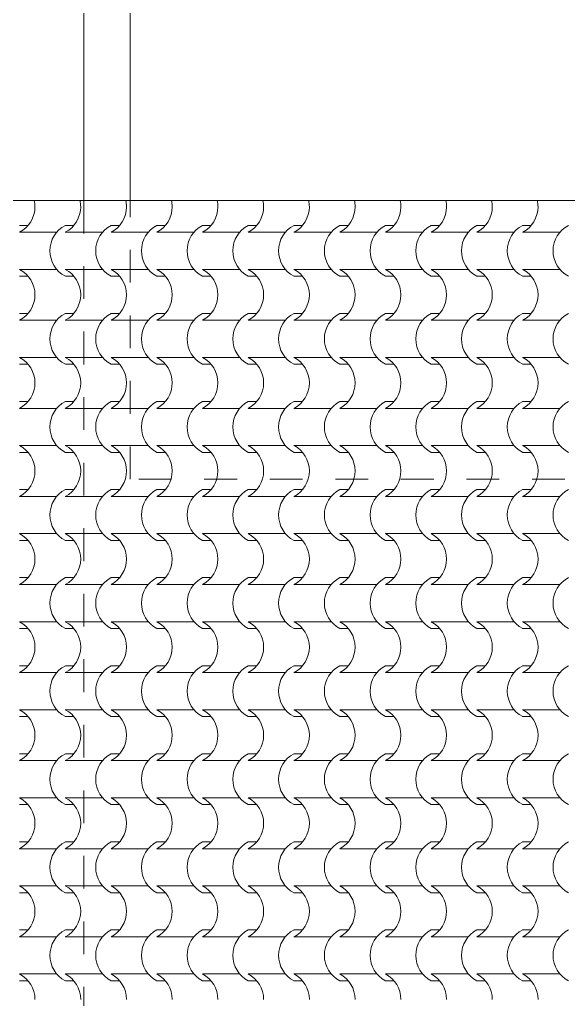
# Model space of a CAD drawing. Header units: metres. Extents: x -41 to 412, y -15 to 25.
# Drawn here: x 132.103 to 133.874, y 15.327 to 18.492 of the extents above; entities that cross this region are included whole.
import ezdxf

# ---------------------------------------------------------------- set-up
doc = ezdxf.new("R2010")
doc.units = ezdxf.units.M
doc.header["$MEASUREMENT"] = 0
doc.linetypes.add('Dashed', pattern=[0.211667, 0.105833, -0.105833])
doc.layers.add('2D Drafting - General', color=7, linetype='Continuous')
doc.layers.add('Shell - Roof', color=7, linetype='Continuous')

# ---------------------------------------------------------------- blocks, each defined once
blk = doc.blocks.new('*X47', base_point=(152.192, 0))
at = {"layer": 'Shell - Roof', "color": 23, "linetype": 'Continuous', "lineweight": 13, "true_color": 0xbf8080}
for p, q in [((132.1301, 17.8269), (132.1026, 17.8269)), ((132.2778, 17.8269), (132.2503, 17.8269)), ((132.4254, 17.8269), (132.3979, 17.8269)), ((132.573, 17.8269), (132.5455, 17.8269)), ((132.7207, 17.8269), (132.6932, 17.8269)), ((132.8683, 17.8269), (132.8408, 17.8269)), ((133.0159, 17.8269), (132.9884, 17.8269)), ((133.1636, 17.8269), (133.1361, 17.8269)), ((133.3112, 17.8269), (133.2837, 17.8269)), ((133.4588, 17.8269), (133.4313, 17.8269)), ((133.6065, 17.8269), (133.579, 17.8269)), ((133.7541, 17.8269), (133.7266, 17.8269)), ((132.1625, 17.8049), (132.1026, 17.8049)), ((132.2224, 17.8049), (132.1625, 17.8049)), ((132.3101, 17.8049), (132.2503, 17.8049)), ((132.37, 17.8049), (132.3101, 17.8049)), ((132.4578, 17.8049), (132.3979, 17.8049)), ((132.5176, 17.8049), (132.4578, 17.8049)), ((132.6054, 17.8049), (132.5455, 17.8049)), ((132.6653, 17.8049), (132.6054, 17.8049)), ((132.753, 17.8049), (132.6932, 17.8049)), ((132.8129, 17.8049), (132.753, 17.8049)), ((132.9007, 17.8049), (132.8408, 17.8049)), ((132.9605, 17.8049), (132.9007, 17.8049)), ((133.0483, 17.8049), (132.9884, 17.8049)), ((133.1082, 17.8049), (133.0483, 17.8049)), ((133.1959, 17.8049), (133.1361, 17.8049)), ((133.2558, 17.8049), (133.1959, 17.8049)), ((133.3436, 17.8049), (133.2837, 17.8049)), ((133.4034, 17.8049), (133.3436, 17.8049)), ((133.4912, 17.8049), (133.4313, 17.8049)), ((133.5511, 17.8049), (133.4912, 17.8049)), ((133.6388, 17.8049), (133.579, 17.8049)), ((133.6987, 17.8049), (133.6388, 17.8049)), ((133.7865, 17.8049), (133.7266, 17.8049)), ((133.8463, 17.8049), (133.7865, 17.8049)), ((132.1625, 17.6847), (132.1026, 17.6847)), ((132.1301, 17.6627), (132.1026, 17.6627)), ((132.2224, 17.6847), (132.1625, 17.6847)), ((132.3101, 17.6847), (132.2503, 17.6847)), ((132.2778, 17.6627), (132.2503, 17.6627)), ((132.37, 17.6847), (132.3101, 17.6847)), ((132.4578, 17.6847), (132.3979, 17.6847)), ((132.4254, 17.6627), (132.3979, 17.6627)), ((132.5176, 17.6847), (132.4578, 17.6847)), ((132.6054, 17.6847), (132.5455, 17.6847)), ((132.573, 17.6627), (132.5455, 17.6627)), ((132.6653, 17.6847), (132.6054, 17.6847)), ((132.753, 17.6847), (132.6932, 17.6847)), ((132.7207, 17.6627), (132.6932, 17.6627)), ((132.8129, 17.6847), (132.753, 17.6847)), ((132.9007, 17.6847), (132.8408, 17.6847)), ((132.8683, 17.6627), (132.8408, 17.6627)), ((132.9605, 17.6847), (132.9007, 17.6847)), ((133.0483, 17.6847), (132.9884, 17.6847)), ((133.0159, 17.6627), (132.9884, 17.6627)), ((133.1082, 17.6847), (133.0483, 17.6847)), ((133.1959, 17.6847), (133.1361, 17.6847)), ((133.1636, 17.6627), (133.1361, 17.6627)), ((133.2558, 17.6847), (133.1959, 17.6847)), ((133.3436, 17.6847), (133.2837, 17.6847)), ((133.3112, 17.6627), (133.2837, 17.6627)), ((133.4034, 17.6847), (133.3436, 17.6847)), ((133.4912, 17.6847), (133.4313, 17.6847)), ((133.4588, 17.6627), (133.4313, 17.6627)), ((133.5511, 17.6847), (133.4912, 17.6847)), ((133.6388, 17.6847), (133.579, 17.6847)), ((133.6065, 17.6627), (133.579, 17.6627)), ((133.6987, 17.6847), (133.6388, 17.6847)), ((133.7865, 17.6847), (133.7266, 17.6847)), ((133.7541, 17.6627), (133.7266, 17.6627)), ((133.8463, 17.6847), (133.7865, 17.6847)), ((132.1301, 17.5424), (132.1026, 17.5424)), ((132.2778, 17.5424), (132.2503, 17.5424)), ((132.4254, 17.5424), (132.3979, 17.5424)), ((132.573, 17.5424), (132.5455, 17.5424)), ((132.7207, 17.5424), (132.6932, 17.5424)), ((132.8683, 17.5424), (132.8408, 17.5424)), ((133.0159, 17.5424), (132.9884, 17.5424)), ((133.1636, 17.5424), (133.1361, 17.5424)), ((133.3112, 17.5424), (133.2837, 17.5424)), ((133.4588, 17.5424), (133.4313, 17.5424)), ((133.6065, 17.5424), (133.579, 17.5424)), ((133.7541, 17.5424), (133.7266, 17.5424)), ((132.1625, 17.5204), (132.1026, 17.5204)), ((132.2224, 17.5204), (132.1625, 17.5204)), ((132.3101, 17.5204), (132.2503, 17.5204)), ((132.37, 17.5204), (132.3101, 17.5204)), ((132.4578, 17.5204), (132.3979, 17.5204)), ((132.5176, 17.5204), (132.4578, 17.5204)), ((132.6054, 17.5204), (132.5455, 17.5204)), ((132.6653, 17.5204), (132.6054, 17.5204)), ((132.753, 17.5204), (132.6932, 17.5204)), ((132.8129, 17.5204), (132.753, 17.5204)), ((132.9007, 17.5204), (132.8408, 17.5204)), ((132.9605, 17.5204), (132.9007, 17.5204)), ((133.0483, 17.5204), (132.9884, 17.5204)), ((133.1082, 17.5204), (133.0483, 17.5204)), ((133.1959, 17.5204), (133.1361, 17.5204)), ((133.2558, 17.5204), (133.1959, 17.5204)), ((133.3436, 17.5204), (133.2837, 17.5204)), ((133.4034, 17.5204), (133.3436, 17.5204)), ((133.4912, 17.5204), (133.4313, 17.5204)), ((133.5511, 17.5204), (133.4912, 17.5204)), ((133.6388, 17.5204), (133.579, 17.5204)), ((133.6987, 17.5204), (133.6388, 17.5204)), ((133.7865, 17.5204), (133.7266, 17.5204)), ((133.8463, 17.5204), (133.7865, 17.5204)), ((132.1625, 17.4002), (132.1026, 17.4002)), ((132.1301, 17.3782), (132.1026, 17.3782)), ((132.2224, 17.4002), (132.1625, 17.4002)), ((132.3101, 17.4002), (132.2503, 17.4002)), ((132.2778, 17.3782), (132.2503, 17.3782)), ((132.37, 17.4002), (132.3101, 17.4002)), ((132.4578, 17.4002), (132.3979, 17.4002)), ((132.4254, 17.3782), (132.3979, 17.3782)), ((132.5176, 17.4002), (132.4578, 17.4002)), ((132.6054, 17.4002), (132.5455, 17.4002)), ((132.573, 17.3782), (132.5455, 17.3782)), ((132.6653, 17.4002), (132.6054, 17.4002)), ((132.753, 17.4002), (132.6932, 17.4002)), ((132.7207, 17.3782), (132.6932, 17.3782)), ((132.8129, 17.4002), (132.753, 17.4002)), ((132.9007, 17.4002), (132.8408, 17.4002)), ((132.8683, 17.3782), (132.8408, 17.3782)), ((132.9605, 17.4002), (132.9007, 17.4002)), ((133.0483, 17.4002), (132.9884, 17.4002)), ((133.0159, 17.3782), (132.9884, 17.3782)), ((133.1082, 17.4002), (133.0483, 17.4002)), ((133.1959, 17.4002), (133.1361, 17.4002)), ((133.1636, 17.3782), (133.1361, 17.3782)), ((133.2558, 17.4002), (133.1959, 17.4002)), ((133.3436, 17.4002), (133.2837, 17.4002)), ((133.3112, 17.3782), (133.2837, 17.3782)), ((133.4034, 17.4002), (133.3436, 17.4002)), ((133.4912, 17.4002), (133.4313, 17.4002)), ((133.4588, 17.3782), (133.4313, 17.3782)), ((133.5511, 17.4002), (133.4912, 17.4002)), ((133.6388, 17.4002), (133.579, 17.4002)), ((133.6065, 17.3782), (133.579, 17.3782)), ((133.6987, 17.4002), (133.6388, 17.4002)), ((133.7865, 17.4002), (133.7266, 17.4002)), ((133.7541, 17.3782), (133.7266, 17.3782)), ((133.8463, 17.4002), (133.7865, 17.4002)), ((132.1301, 17.258), (132.1026, 17.258)), ((132.2778, 17.258), (132.2503, 17.258)), ((132.4254, 17.258), (132.3979, 17.258)), ((132.573, 17.258), (132.5455, 17.258)), ((132.7207, 17.258), (132.6932, 17.258)), ((132.8683, 17.258), (132.8408, 17.258)), ((133.0159, 17.258), (132.9884, 17.258)), ((133.1636, 17.258), (133.1361, 17.258)), ((133.3112, 17.258), (133.2837, 17.258)), ((133.4588, 17.258), (133.4313, 17.258)), ((133.6065, 17.258), (133.579, 17.258)), ((133.7541, 17.258), (133.7266, 17.258)), ((132.1625, 17.2359), (132.1026, 17.2359)), ((132.2224, 17.2359), (132.1625, 17.2359)), ((132.3101, 17.2359), (132.2503, 17.2359)), ((132.37, 17.2359), (132.3101, 17.2359)), ((132.4578, 17.2359), (132.3979, 17.2359)), ((132.5176, 17.2359), (132.4578, 17.2359)), ((132.6054, 17.2359), (132.5455, 17.2359)), ((132.6653, 17.2359), (132.6054, 17.2359)), ((132.753, 17.2359), (132.6932, 17.2359)), ((132.8129, 17.2359), (132.753, 17.2359)), ((132.9007, 17.2359), (132.8408, 17.2359)), ((132.9605, 17.2359), (132.9007, 17.2359)), ((133.0483, 17.2359), (132.9884, 17.2359)), ((133.1082, 17.2359), (133.0483, 17.2359)), ((133.1959, 17.2359), (133.1361, 17.2359)), ((133.2558, 17.2359), (133.1959, 17.2359)), ((133.3436, 17.2359), (133.2837, 17.2359)), ((133.4034, 17.2359), (133.3436, 17.2359)), ((133.4912, 17.2359), (133.4313, 17.2359)), ((133.5511, 17.2359), (133.4912, 17.2359)), ((133.6388, 17.2359), (133.579, 17.2359)), ((133.6987, 17.2359), (133.6388, 17.2359)), ((133.7865, 17.2359), (133.7266, 17.2359)), ((133.8463, 17.2359), (133.7865, 17.2359)), ((132.1625, 17.1157), (132.1026, 17.1157)), ((132.1301, 17.0937), (132.1026, 17.0937)), ((132.2224, 17.1157), (132.1625, 17.1157)), ((132.3101, 17.1157), (132.2503, 17.1157)), ((132.2778, 17.0937), (132.2503, 17.0937)), ((132.37, 17.1157), (132.3101, 17.1157)), ((132.4578, 17.1157), (132.3979, 17.1157)), ((132.4254, 17.0937), (132.3979, 17.0937)), ((132.5176, 17.1157), (132.4578, 17.1157)), ((132.6054, 17.1157), (132.5455, 17.1157)), ((132.573, 17.0937), (132.5455, 17.0937)), ((132.6653, 17.1157), (132.6054, 17.1157)), ((132.753, 17.1157), (132.6932, 17.1157)), ((132.7207, 17.0937), (132.6932, 17.0937)), ((132.8129, 17.1157), (132.753, 17.1157)), ((132.9007, 17.1157), (132.8408, 17.1157)), ((132.8683, 17.0937), (132.8408, 17.0937)), ((132.9605, 17.1157), (132.9007, 17.1157)), ((133.0483, 17.1157), (132.9884, 17.1157)), ((133.0159, 17.0937), (132.9884, 17.0937)), ((133.1082, 17.1157), (133.0483, 17.1157)), ((133.1959, 17.1157), (133.1361, 17.1157)), ((133.1636, 17.0937), (133.1361, 17.0937)), ((133.2558, 17.1157), (133.1959, 17.1157)), ((133.3436, 17.1157), (133.2837, 17.1157)), ((133.3112, 17.0937), (133.2837, 17.0937)), ((133.4034, 17.1157), (133.3436, 17.1157)), ((133.4912, 17.1157), (133.4313, 17.1157)), ((133.4588, 17.0937), (133.4313, 17.0937)), ((133.5511, 17.1157), (133.4912, 17.1157)), ((133.6388, 17.1157), (133.579, 17.1157)), ((133.6065, 17.0937), (133.579, 17.0937)), ((133.6987, 17.1157), (133.6388, 17.1157)), ((133.7865, 17.1157), (133.7266, 17.1157)), ((133.7541, 17.0937), (133.7266, 17.0937)), ((133.8463, 17.1157), (133.7865, 17.1157)), ((132.1301, 16.9735), (132.1026, 16.9735)), ((132.2778, 16.9735), (132.2503, 16.9735)), ((132.4254, 16.9735), (132.3979, 16.9735)), ((132.573, 16.9735), (132.5455, 16.9735)), ((132.7207, 16.9735), (132.6932, 16.9735)), ((132.8683, 16.9735), (132.8408, 16.9735)), ((133.0159, 16.9735), (132.9884, 16.9735)), ((133.1636, 16.9735), (133.1361, 16.9735)), ((133.3112, 16.9735), (133.2837, 16.9735)), ((133.4588, 16.9735), (133.4313, 16.9735)), ((133.6065, 16.9735), (133.579, 16.9735)), ((133.7541, 16.9735), (133.7266, 16.9735)), ((132.1625, 16.9515), (132.1026, 16.9515)), ((132.2224, 16.9515), (132.1625, 16.9515)), ((132.3101, 16.9515), (132.2503, 16.9515)), ((132.37, 16.9515), (132.3101, 16.9515)), ((132.4578, 16.9515), (132.3979, 16.9515)), ((132.5176, 16.9515), (132.4578, 16.9515)), ((132.6054, 16.9515), (132.5455, 16.9515)), ((132.6653, 16.9515), (132.6054, 16.9515)), ((132.753, 16.9515), (132.6932, 16.9515)), ((132.8129, 16.9515), (132.753, 16.9515)), ((132.9007, 16.9515), (132.8408, 16.9515)), ((132.9605, 16.9515), (132.9007, 16.9515)), ((133.0483, 16.9515), (132.9884, 16.9515)), ((133.1082, 16.9515), (133.0483, 16.9515)), ((133.1959, 16.9515), (133.1361, 16.9515)), ((133.2558, 16.9515), (133.1959, 16.9515)), ((133.3436, 16.9515), (133.2837, 16.9515)), ((133.4034, 16.9515), (133.3436, 16.9515)), ((133.4912, 16.9515), (133.4313, 16.9515)), ((133.5511, 16.9515), (133.4912, 16.9515)), ((133.6388, 16.9515), (133.579, 16.9515)), ((133.6987, 16.9515), (133.6388, 16.9515)), ((133.7865, 16.9515), (133.7266, 16.9515)), ((133.8463, 16.9515), (133.7865, 16.9515)), ((132.1625, 16.8312), (132.1026, 16.8312)), ((132.1301, 16.8092), (132.1026, 16.8092)), ((132.2224, 16.8312), (132.1625, 16.8312)), ((132.3101, 16.8312), (132.2503, 16.8312)), ((132.2778, 16.8092), (132.2503, 16.8092)), ((132.37, 16.8312), (132.3101, 16.8312)), ((132.4578, 16.8312), (132.3979, 16.8312)), ((132.4254, 16.8092), (132.3979, 16.8092)), ((132.5176, 16.8312), (132.4578, 16.8312)), ((132.6054, 16.8312), (132.5455, 16.8312)), ((132.573, 16.8092), (132.5455, 16.8092)), ((132.6653, 16.8312), (132.6054, 16.8312)), ((132.753, 16.8312), (132.6932, 16.8312)), ((132.7207, 16.8092), (132.6932, 16.8092)), ((132.8129, 16.8312), (132.753, 16.8312)), ((132.9007, 16.8312), (132.8408, 16.8312)), ((132.8683, 16.8092), (132.8408, 16.8092)), ((132.9605, 16.8312), (132.9007, 16.8312)), ((133.0483, 16.8312), (132.9884, 16.8312)), ((133.0159, 16.8092), (132.9884, 16.8092)), ((133.1082, 16.8312), (133.0483, 16.8312)), ((133.1959, 16.8312), (133.1361, 16.8312)), ((133.1636, 16.8092), (133.1361, 16.8092)), ((133.2558, 16.8312), (133.1959, 16.8312)), ((133.3436, 16.8312), (133.2837, 16.8312)), ((133.3112, 16.8092), (133.2837, 16.8092)), ((133.4034, 16.8312), (133.3436, 16.8312)), ((133.4912, 16.8312), (133.4313, 16.8312)), ((133.4588, 16.8092), (133.4313, 16.8092)), ((133.5511, 16.8312), (133.4912, 16.8312)), ((133.6388, 16.8312), (133.579, 16.8312)), ((133.6065, 16.8092), (133.579, 16.8092)), ((133.6987, 16.8312), (133.6388, 16.8312)), ((133.7865, 16.8312), (133.7266, 16.8312)), ((133.7541, 16.8092), (133.7266, 16.8092)), ((133.8463, 16.8312), (133.7865, 16.8312)), ((132.1301, 16.689), (132.1026, 16.689)), ((132.2778, 16.689), (132.2503, 16.689)), ((132.4254, 16.689), (132.3979, 16.689)), ((132.573, 16.689), (132.5455, 16.689)), ((132.7207, 16.689), (132.6932, 16.689)), ((132.8683, 16.689), (132.8408, 16.689)), ((133.0159, 16.689), (132.9884, 16.689)), ((133.1636, 16.689), (133.1361, 16.689)), ((133.3112, 16.689), (133.2837, 16.689)), ((133.4588, 16.689), (133.4313, 16.689)), ((133.6065, 16.689), (133.579, 16.689)), ((133.7541, 16.689), (133.7266, 16.689)), ((132.1625, 16.667), (132.1026, 16.667)), ((132.2224, 16.667), (132.1625, 16.667)), ((132.3101, 16.667), (132.2503, 16.667)), ((132.37, 16.667), (132.3101, 16.667)), ((132.4578, 16.667), (132.3979, 16.667)), ((132.5176, 16.667), (132.4578, 16.667)), ((132.6054, 16.667), (132.5455, 16.667)), ((132.6653, 16.667), (132.6054, 16.667)), ((132.753, 16.667), (132.6932, 16.667)), ((132.8129, 16.667), (132.753, 16.667)), ((132.9007, 16.667), (132.8408, 16.667)), ((132.9605, 16.667), (132.9007, 16.667)), ((133.0483, 16.667), (132.9884, 16.667)), ((133.1082, 16.667), (133.0483, 16.667)), ((133.1959, 16.667), (133.1361, 16.667)), ((133.2558, 16.667), (133.1959, 16.667)), ((133.3436, 16.667), (133.2837, 16.667)), ((133.4034, 16.667), (133.3436, 16.667)), ((133.4912, 16.667), (133.4313, 16.667)), ((133.5511, 16.667), (133.4912, 16.667)), ((133.6388, 16.667), (133.579, 16.667)), ((133.6987, 16.667), (133.6388, 16.667)), ((133.7865, 16.667), (133.7266, 16.667)), ((133.8463, 16.667), (133.7865, 16.667)), ((132.1625, 16.5468), (132.1026, 16.5468)), ((132.1301, 16.5247), (132.1026, 16.5247)), ((132.2224, 16.5468), (132.1625, 16.5468)), ((132.3101, 16.5468), (132.2503, 16.5468)), ((132.2778, 16.5247), (132.2503, 16.5247)), ((132.37, 16.5468), (132.3101, 16.5468)), ((132.4578, 16.5468), (132.3979, 16.5468)), ((132.4254, 16.5247), (132.3979, 16.5247)), ((132.5176, 16.5468), (132.4578, 16.5468)), ((132.6054, 16.5468), (132.5455, 16.5468)), ((132.573, 16.5247), (132.5455, 16.5247)), ((132.6653, 16.5468), (132.6054, 16.5468)), ((132.753, 16.5468), (132.6932, 16.5468)), ((132.7207, 16.5247), (132.6932, 16.5247)), ((132.8129, 16.5468), (132.753, 16.5468)), ((132.9007, 16.5468), (132.8408, 16.5468)), ((132.8683, 16.5247), (132.8408, 16.5247)), ((132.9605, 16.5468), (132.9007, 16.5468)), ((133.0483, 16.5468), (132.9884, 16.5468)), ((133.0159, 16.5247), (132.9884, 16.5247)), ((133.1082, 16.5468), (133.0483, 16.5468)), ((133.1959, 16.5468), (133.1361, 16.5468)), ((133.1636, 16.5247), (133.1361, 16.5247)), ((133.2558, 16.5468), (133.1959, 16.5468)), ((133.3436, 16.5468), (133.2837, 16.5468)), ((133.3112, 16.5247), (133.2837, 16.5247)), ((133.4034, 16.5468), (133.3436, 16.5468)), ((133.4912, 16.5468), (133.4313, 16.5468)), ((133.4588, 16.5247), (133.4313, 16.5247)), ((133.5511, 16.5468), (133.4912, 16.5468)), ((133.6388, 16.5468), (133.579, 16.5468)), ((133.6065, 16.5247), (133.579, 16.5247)), ((133.6987, 16.5468), (133.6388, 16.5468)), ((133.7865, 16.5468), (133.7266, 16.5468)), ((133.7541, 16.5247), (133.7266, 16.5247)), ((133.8463, 16.5468), (133.7865, 16.5468)), ((132.1301, 16.4045), (132.1026, 16.4045)), ((132.2778, 16.4045), (132.2503, 16.4045)), ((132.4254, 16.4045), (132.3979, 16.4045)), ((132.573, 16.4045), (132.5455, 16.4045)), ((132.7207, 16.4045), (132.6932, 16.4045)), ((132.8683, 16.4045), (132.8408, 16.4045)), ((133.0159, 16.4045), (132.9884, 16.4045)), ((133.1636, 16.4045), (133.1361, 16.4045)), ((133.3112, 16.4045), (133.2837, 16.4045)), ((133.4588, 16.4045), (133.4313, 16.4045)), ((133.6065, 16.4045), (133.579, 16.4045)), ((133.7541, 16.4045), (133.7266, 16.4045)), ((132.1625, 16.3825), (132.1026, 16.3825)), ((132.2224, 16.3825), (132.1625, 16.3825)), ((132.3101, 16.3825), (132.2503, 16.3825)), ((132.37, 16.3825), (132.3101, 16.3825)), ((132.4578, 16.3825), (132.3979, 16.3825)), ((132.5176, 16.3825), (132.4578, 16.3825)), ((132.6054, 16.3825), (132.5455, 16.3825)), ((132.6653, 16.3825), (132.6054, 16.3825)), ((132.753, 16.3825), (132.6932, 16.3825)), ((132.8129, 16.3825), (132.753, 16.3825)), ((132.9007, 16.3825), (132.8408, 16.3825)), ((132.9605, 16.3825), (132.9007, 16.3825)), ((133.0483, 16.3825), (132.9884, 16.3825)), ((133.1082, 16.3825), (133.0483, 16.3825)), ((133.1959, 16.3825), (133.1361, 16.3825)), ((133.2558, 16.3825), (133.1959, 16.3825)), ((133.3436, 16.3825), (133.2837, 16.3825)), ((133.4034, 16.3825), (133.3436, 16.3825)), ((133.4912, 16.3825), (133.4313, 16.3825)), ((133.5511, 16.3825), (133.4912, 16.3825)), ((133.6388, 16.3825), (133.579, 16.3825)), ((133.6987, 16.3825), (133.6388, 16.3825)), ((133.7865, 16.3825), (133.7266, 16.3825)), ((133.8463, 16.3825), (133.7865, 16.3825)), ((132.1625, 16.2623), (132.1026, 16.2623)), ((132.1301, 16.2403), (132.1026, 16.2403)), ((132.2224, 16.2623), (132.1625, 16.2623)), ((132.3101, 16.2623), (132.2503, 16.2623)), ((132.2778, 16.2403), (132.2503, 16.2403)), ((132.37, 16.2623), (132.3101, 16.2623)), ((132.4578, 16.2623), (132.3979, 16.2623)), ((132.4254, 16.2403), (132.3979, 16.2403)), ((132.5176, 16.2623), (132.4578, 16.2623)), ((132.6054, 16.2623), (132.5455, 16.2623)), ((132.573, 16.2403), (132.5455, 16.2403)), ((132.6653, 16.2623), (132.6054, 16.2623)), ((132.753, 16.2623), (132.6932, 16.2623)), ((132.7207, 16.2403), (132.6932, 16.2403)), ((132.8129, 16.2623), (132.753, 16.2623)), ((132.9007, 16.2623), (132.8408, 16.2623)), ((132.8683, 16.2403), (132.8408, 16.2403)), ((132.9605, 16.2623), (132.9007, 16.2623)), ((133.0483, 16.2623), (132.9884, 16.2623)), ((133.0159, 16.2403), (132.9884, 16.2403)), ((133.1082, 16.2623), (133.0483, 16.2623)), ((133.1959, 16.2623), (133.1361, 16.2623)), ((133.1636, 16.2403), (133.1361, 16.2403)), ((133.2558, 16.2623), (133.1959, 16.2623)), ((133.3436, 16.2623), (133.2837, 16.2623)), ((133.3112, 16.2403), (133.2837, 16.2403)), ((133.4034, 16.2623), (133.3436, 16.2623)), ((133.4912, 16.2623), (133.4313, 16.2623)), ((133.4588, 16.2403), (133.4313, 16.2403)), ((133.5511, 16.2623), (133.4912, 16.2623)), ((133.6388, 16.2623), (133.579, 16.2623)), ((133.6065, 16.2403), (133.579, 16.2403)), ((133.6987, 16.2623), (133.6388, 16.2623)), ((133.7865, 16.2623), (133.7266, 16.2623)), ((133.7541, 16.2403), (133.7266, 16.2403)), ((133.8463, 16.2623), (133.7865, 16.2623)), ((132.1301, 16.12), (132.1026, 16.12)), ((132.2778, 16.12), (132.2503, 16.12)), ((132.4254, 16.12), (132.3979, 16.12)), ((132.573, 16.12), (132.5455, 16.12)), ((132.7207, 16.12), (132.6932, 16.12)), ((132.8683, 16.12), (132.8408, 16.12)), ((133.0159, 16.12), (132.9884, 16.12)), ((133.1636, 16.12), (133.1361, 16.12)), ((133.3112, 16.12), (133.2837, 16.12)), ((133.4588, 16.12), (133.4313, 16.12)), ((133.6065, 16.12), (133.579, 16.12)), ((133.7541, 16.12), (133.7266, 16.12)), ((132.1625, 16.098), (132.1026, 16.098)), ((132.2224, 16.098), (132.1625, 16.098)), ((132.3101, 16.098), (132.2503, 16.098)), ((132.37, 16.098), (132.3101, 16.098)), ((132.4578, 16.098), (132.3979, 16.098)), ((132.5176, 16.098), (132.4578, 16.098)), ((132.6054, 16.098), (132.5455, 16.098)), ((132.6653, 16.098), (132.6054, 16.098)), ((132.753, 16.098), (132.6932, 16.098)), ((132.8129, 16.098), (132.753, 16.098)), ((132.9007, 16.098), (132.8408, 16.098)), ((132.9605, 16.098), (132.9007, 16.098)), ((133.0483, 16.098), (132.9884, 16.098)), ((133.1082, 16.098), (133.0483, 16.098)), ((133.1959, 16.098), (133.1361, 16.098)), ((133.2558, 16.098), (133.1959, 16.098)), ((133.3436, 16.098), (133.2837, 16.098)), ((133.4034, 16.098), (133.3436, 16.098)), ((133.4912, 16.098), (133.4313, 16.098)), ((133.5511, 16.098), (133.4912, 16.098)), ((133.6388, 16.098), (133.579, 16.098)), ((133.6987, 16.098), (133.6388, 16.098)), ((133.7865, 16.098), (133.7266, 16.098)), ((133.8463, 16.098), (133.7865, 16.098)), ((132.1625, 15.9778), (132.1026, 15.9778)), ((132.1301, 15.9558), (132.1026, 15.9558)), ((132.2224, 15.9778), (132.1625, 15.9778)), ((132.3101, 15.9778), (132.2503, 15.9778)), ((132.2778, 15.9558), (132.2503, 15.9558)), ((132.37, 15.9778), (132.3101, 15.9778)), ((132.4578, 15.9778), (132.3979, 15.9778)), ((132.4254, 15.9558), (132.3979, 15.9558)), ((132.5176, 15.9778), (132.4578, 15.9778)), ((132.6054, 15.9778), (132.5455, 15.9778)), ((132.573, 15.9558), (132.5455, 15.9558)), ((132.6653, 15.9778), (132.6054, 15.9778)), ((132.753, 15.9778), (132.6932, 15.9778)), ((132.7207, 15.9558), (132.6932, 15.9558)), ((132.8129, 15.9778), (132.753, 15.9778)), ((132.9007, 15.9778), (132.8408, 15.9778)), ((132.8683, 15.9558), (132.8408, 15.9558)), ((132.9605, 15.9778), (132.9007, 15.9778)), ((133.0483, 15.9778), (132.9884, 15.9778)), ((133.0159, 15.9558), (132.9884, 15.9558)), ((133.1082, 15.9778), (133.0483, 15.9778)), ((133.1959, 15.9778), (133.1361, 15.9778)), ((133.1636, 15.9558), (133.1361, 15.9558)), ((133.2558, 15.9778), (133.1959, 15.9778)), ((133.3436, 15.9778), (133.2837, 15.9778)), ((133.3112, 15.9558), (133.2837, 15.9558)), ((133.4034, 15.9778), (133.3436, 15.9778)), ((133.4912, 15.9778), (133.4313, 15.9778)), ((133.4588, 15.9558), (133.4313, 15.9558)), ((133.5511, 15.9778), (133.4912, 15.9778)), ((133.6388, 15.9778), (133.579, 15.9778)), ((133.6065, 15.9558), (133.579, 15.9558)), ((133.6987, 15.9778), (133.6388, 15.9778)), ((133.7865, 15.9778), (133.7266, 15.9778)), ((133.7541, 15.9558), (133.7266, 15.9558)), ((133.8463, 15.9778), (133.7865, 15.9778)), ((132.1301, 15.8356), (132.1026, 15.8356)), ((132.2778, 15.8356), (132.2503, 15.8356)), ((132.4254, 15.8356), (132.3979, 15.8356)), ((132.573, 15.8356), (132.5455, 15.8356)), ((132.7207, 15.8356), (132.6932, 15.8356)), ((132.8683, 15.8356), (132.8408, 15.8356)), ((133.0159, 15.8356), (132.9884, 15.8356)), ((133.1636, 15.8356), (133.1361, 15.8356)), ((133.3112, 15.8356), (133.2837, 15.8356)), ((133.4588, 15.8356), (133.4313, 15.8356)), ((133.6065, 15.8356), (133.579, 15.8356)), ((133.7541, 15.8356), (133.7266, 15.8356)), ((132.1625, 15.8135), (132.1026, 15.8135)), ((132.2224, 15.8135), (132.1625, 15.8135)), ((132.3101, 15.8135), (132.2503, 15.8135)), ((132.37, 15.8135), (132.3101, 15.8135)), ((132.4578, 15.8135), (132.3979, 15.8135)), ((132.5176, 15.8135), (132.4578, 15.8135)), ((132.6054, 15.8135), (132.5455, 15.8135)), ((132.6653, 15.8135), (132.6054, 15.8135)), ((132.753, 15.8135), (132.6932, 15.8135)), ((132.8129, 15.8135), (132.753, 15.8135)), ((132.9007, 15.8135), (132.8408, 15.8135)), ((132.9605, 15.8135), (132.9007, 15.8135)), ((133.0483, 15.8135), (132.9884, 15.8135)), ((133.1082, 15.8135), (133.0483, 15.8135)), ((133.1959, 15.8135), (133.1361, 15.8135)), ((133.2558, 15.8135), (133.1959, 15.8135)), ((133.3436, 15.8135), (133.2837, 15.8135)), ((133.4034, 15.8135), (133.3436, 15.8135)), ((133.4912, 15.8135), (133.4313, 15.8135)), ((133.5511, 15.8135), (133.4912, 15.8135)), ((133.6388, 15.8135), (133.579, 15.8135)), ((133.6987, 15.8135), (133.6388, 15.8135)), ((133.7865, 15.8135), (133.7266, 15.8135)), ((133.8463, 15.8135), (133.7865, 15.8135)), ((132.1625, 15.6933), (132.1026, 15.6933)), ((132.1301, 15.6713), (132.1026, 15.6713)), ((132.2224, 15.6933), (132.1625, 15.6933)), ((132.3101, 15.6933), (132.2503, 15.6933)), ((132.2778, 15.6713), (132.2503, 15.6713)), ((132.37, 15.6933), (132.3101, 15.6933)), ((132.4578, 15.6933), (132.3979, 15.6933)), ((132.4254, 15.6713), (132.3979, 15.6713)), ((132.5176, 15.6933), (132.4578, 15.6933)), ((132.6054, 15.6933), (132.5455, 15.6933)), ((132.573, 15.6713), (132.5455, 15.6713)), ((132.6653, 15.6933), (132.6054, 15.6933)), ((132.753, 15.6933), (132.6932, 15.6933)), ((132.7207, 15.6713), (132.6932, 15.6713)), ((132.8129, 15.6933), (132.753, 15.6933)), ((132.9007, 15.6933), (132.8408, 15.6933)), ((132.8683, 15.6713), (132.8408, 15.6713)), ((132.9605, 15.6933), (132.9007, 15.6933)), ((133.0483, 15.6933), (132.9884, 15.6933)), ((133.0159, 15.6713), (132.9884, 15.6713)), ((133.1082, 15.6933), (133.0483, 15.6933)), ((133.1959, 15.6933), (133.1361, 15.6933)), ((133.1636, 15.6713), (133.1361, 15.6713)), ((133.2558, 15.6933), (133.1959, 15.6933)), ((133.3436, 15.6933), (133.2837, 15.6933)), ((133.3112, 15.6713), (133.2837, 15.6713)), ((133.4034, 15.6933), (133.3436, 15.6933)), ((133.4912, 15.6933), (133.4313, 15.6933)), ((133.4588, 15.6713), (133.4313, 15.6713)), ((133.5511, 15.6933), (133.4912, 15.6933)), ((133.6388, 15.6933), (133.579, 15.6933)), ((133.6065, 15.6713), (133.579, 15.6713)), ((133.6987, 15.6933), (133.6388, 15.6933)), ((133.7865, 15.6933), (133.7266, 15.6933)), ((133.7541, 15.6713), (133.7266, 15.6713)), ((133.8463, 15.6933), (133.7865, 15.6933)), ((132.1301, 15.5511), (132.1026, 15.5511)), ((132.2778, 15.5511), (132.2503, 15.5511)), ((132.4254, 15.5511), (132.3979, 15.5511)), ((132.573, 15.5511), (132.5455, 15.5511)), ((132.7207, 15.5511), (132.6932, 15.5511)), ((132.8683, 15.5511), (132.8408, 15.5511)), ((133.0159, 15.5511), (132.9884, 15.5511)), ((133.1636, 15.5511), (133.1361, 15.5511)), ((133.3112, 15.5511), (133.2837, 15.5511)), ((133.4588, 15.5511), (133.4313, 15.5511)), ((133.6065, 15.5511), (133.579, 15.5511)), ((133.7541, 15.5511), (133.7266, 15.5511)), ((132.1625, 15.5291), (132.1026, 15.5291)), ((132.2224, 15.5291), (132.1625, 15.5291)), ((132.3101, 15.5291), (132.2503, 15.5291)), ((132.37, 15.5291), (132.3101, 15.5291)), ((132.4578, 15.5291), (132.3979, 15.5291)), ((132.5176, 15.5291), (132.4578, 15.5291)), ((132.6054, 15.5291), (132.5455, 15.5291)), ((132.6653, 15.5291), (132.6054, 15.5291)), ((132.753, 15.5291), (132.6932, 15.5291)), ((132.8129, 15.5291), (132.753, 15.5291)), ((132.9007, 15.5291), (132.8408, 15.5291)), ((132.9605, 15.5291), (132.9007, 15.5291)), ((133.0483, 15.5291), (132.9884, 15.5291)), ((133.1082, 15.5291), (133.0483, 15.5291)), ((133.1959, 15.5291), (133.1361, 15.5291)), ((133.2558, 15.5291), (133.1959, 15.5291)), ((133.3436, 15.5291), (133.2837, 15.5291)), ((133.4034, 15.5291), (133.3436, 15.5291)), ((133.4912, 15.5291), (133.4313, 15.5291)), ((133.5511, 15.5291), (133.4912, 15.5291)), ((133.6388, 15.5291), (133.579, 15.5291)), ((133.6987, 15.5291), (133.6388, 15.5291)), ((133.7865, 15.5291), (133.7266, 15.5291)), ((133.8463, 15.5291), (133.7865, 15.5291)), ((132.1625, 15.4088), (132.1026, 15.4088)), ((132.1301, 15.3868), (132.1026, 15.3868)), ((132.2224, 15.4088), (132.1625, 15.4088)), ((132.3101, 15.4088), (132.2503, 15.4088)), ((132.2778, 15.3868), (132.2503, 15.3868)), ((132.37, 15.4088), (132.3101, 15.4088)), ((132.4578, 15.4088), (132.3979, 15.4088)), ((132.4254, 15.3868), (132.3979, 15.3868)), ((132.5176, 15.4088), (132.4578, 15.4088)), ((132.6054, 15.4088), (132.5455, 15.4088)), ((132.573, 15.3868), (132.5455, 15.3868)), ((132.6653, 15.4088), (132.6054, 15.4088)), ((132.753, 15.4088), (132.6932, 15.4088)), ((132.7207, 15.3868), (132.6932, 15.3868)), ((132.8129, 15.4088), (132.753, 15.4088)), ((132.9007, 15.4088), (132.8408, 15.4088)), ((132.8683, 15.3868), (132.8408, 15.3868)), ((132.9605, 15.4088), (132.9007, 15.4088)), ((133.0483, 15.4088), (132.9884, 15.4088)), ((133.0159, 15.3868), (132.9884, 15.3868)), ((133.1082, 15.4088), (133.0483, 15.4088)), ((133.1959, 15.4088), (133.1361, 15.4088)), ((133.1636, 15.3868), (133.1361, 15.3868)), ((133.2558, 15.4088), (133.1959, 15.4088)), ((133.3436, 15.4088), (133.2837, 15.4088)), ((133.3112, 15.3868), (133.2837, 15.3868)), ((133.4034, 15.4088), (133.3436, 15.4088)), ((133.4912, 15.4088), (133.4313, 15.4088)), ((133.4588, 15.3868), (133.4313, 15.3868)), ((133.5511, 15.4088), (133.4912, 15.4088)), ((133.6388, 15.4088), (133.579, 15.4088)), ((133.6065, 15.3868), (133.579, 15.3868)), ((133.6987, 15.4088), (133.6388, 15.4088)), ((133.7865, 15.4088), (133.7266, 15.4088)), ((133.7541, 15.3868), (133.7266, 15.3868)), ((133.8463, 15.4088), (133.7865, 15.4088))]:
    blk.add_line(p, q, dxfattribs=at)
for centre, major_axis, start_param, end_param in [((132.0614, 17.8873), (0, 0.0925), 3.612631, 4.709413), ((132.0614, 17.8868), (0, 0.0925), 4.715365, 4.932124), ((132.209, 17.8873), (0, 0.0925), 3.612631, 4.709413), ((132.209, 17.8868), (0, 0.0925), 4.715365, 4.932124), ((132.3567, 17.8873), (0, 0.0925), 3.612631, 4.709413), ((132.3567, 17.8868), (0, 0.0925), 4.715365, 4.932124), ((132.5043, 17.8873), (0, 0.0925), 3.612631, 4.709413), ((132.5043, 17.8868), (0, 0.0925), 4.715365, 4.932124), ((132.6519, 17.8873), (0, 0.0925), 3.612631, 4.709413), ((132.6519, 17.8868), (0, 0.0925), 4.715365, 4.932124), ((132.7996, 17.8873), (0, 0.0925), 3.612631, 4.709413), ((132.7996, 17.8868), (0, 0.0925), 4.715365, 4.932124), ((132.9472, 17.8873), (0, 0.0925), 3.612631, 4.709413), ((132.9472, 17.8868), (0, 0.0925), 4.715365, 4.932124), ((133.0948, 17.8873), (0, 0.0925), 3.612631, 4.709413), ((133.0948, 17.8868), (0, 0.0925), 4.715365, 4.932124), ((133.2425, 17.8873), (0, 0.0925), 3.612631, 4.709413), ((133.2425, 17.8868), (0, 0.0925), 4.715365, 4.932124), ((133.3901, 17.8873), (0, 0.0925), 3.612631, 4.709413), ((133.3901, 17.8868), (0, 0.0925), 4.715365, 4.932124), ((133.5377, 17.8873), (0, 0.0925), 3.612631, 4.709413), ((133.5377, 17.8868), (0, 0.0925), 4.715365, 4.932124), ((133.6854, 17.8873), (0, 0.0925), 3.612631, 4.709413), ((133.6854, 17.8868), (0, 0.0925), 4.715365, 4.932124), ((132.2908, 17.7448), (0, 0.0919), 0.466079, 2.675513), ((132.4385, 17.7448), (0, 0.0919), 0.466079, 2.675513), ((132.5861, 17.7448), (0, 0.0919), 0.466079, 2.675513), ((132.7337, 17.7448), (0, 0.0919), 0.466079, 2.675513), ((132.8814, 17.7448), (0, 0.0919), 0.466079, 2.675513), ((133.029, 17.7448), (0, 0.0919), 0.466079, 2.675513), ((133.1766, 17.7448), (0, 0.0919), 0.466079, 2.675513), ((133.3243, 17.7448), (0, 0.0919), 0.466079, 2.675513), ((133.4719, 17.7448), (0, 0.0919), 0.466079, 2.675513), ((133.6195, 17.7448), (0, 0.0919), 0.466079, 2.675513), ((133.7672, 17.7448), (0, 0.0919), 0.466079, 2.675513), ((133.9148, 17.7448), (0, 0.0919), 0.466079, 2.675513), ((132.0614, 17.6023), (0, 0.0925), 4.715365, 5.812147), ((132.209, 17.6023), (0, 0.0925), 4.715365, 5.812147), ((132.3567, 17.6023), (0, 0.0925), 4.715365, 5.812147), ((132.5043, 17.6023), (0, 0.0925), 4.715365, 5.812147), ((132.6519, 17.6023), (0, 0.0925), 4.715365, 5.812147), ((132.7996, 17.6023), (0, 0.0925), 4.715365, 5.812147), ((132.9472, 17.6023), (0, 0.0925), 4.715365, 5.812147), ((133.0948, 17.6023), (0, 0.0925), 4.715365, 5.812147), ((133.2425, 17.6023), (0, 0.0925), 4.715365, 5.812147), ((133.3901, 17.6023), (0, 0.0925), 4.715365, 5.812147), ((133.5377, 17.6023), (0, 0.0925), 4.715365, 5.812147), ((133.6854, 17.6023), (0, 0.0925), 4.715365, 5.812147), ((132.0614, 17.6028), (0, 0.0925), 3.612631, 4.709413), ((132.209, 17.6028), (0, 0.0925), 3.612631, 4.709413), ((132.3567, 17.6028), (0, 0.0925), 3.612631, 4.709413), ((132.5043, 17.6028), (0, 0.0925), 3.612631, 4.709413), ((132.6519, 17.6028), (0, 0.0925), 3.612631, 4.709413), ((132.7996, 17.6028), (0, 0.0925), 3.612631, 4.709413), ((132.9472, 17.6028), (0, 0.0925), 3.612631, 4.709413), ((133.0948, 17.6028), (0, 0.0925), 3.612631, 4.709413), ((133.2425, 17.6028), (0, 0.0925), 3.612631, 4.709413), ((133.3901, 17.6028), (0, 0.0925), 3.612631, 4.709413), ((133.5377, 17.6028), (0, 0.0925), 3.612631, 4.709413), ((133.6854, 17.6028), (0, 0.0925), 3.612631, 4.709413), ((132.2908, 17.4603), (0, 0.0919), 0.466079, 2.675513), ((132.4385, 17.4603), (0, 0.0919), 0.466079, 2.675513), ((132.5861, 17.4603), (0, 0.0919), 0.466079, 2.675513), ((132.7337, 17.4603), (0, 0.0919), 0.466079, 2.675513), ((132.8814, 17.4603), (0, 0.0919), 0.466079, 2.675513), ((133.029, 17.4603), (0, 0.0919), 0.466079, 2.675513), ((133.1766, 17.4603), (0, 0.0919), 0.466079, 2.675513), ((133.3243, 17.4603), (0, 0.0919), 0.466079, 2.675513), ((133.4719, 17.4603), (0, 0.0919), 0.466079, 2.675513), ((133.6195, 17.4603), (0, 0.0919), 0.466079, 2.675513), ((133.7672, 17.4603), (0, 0.0919), 0.466079, 2.675513), ((133.9148, 17.4603), (0, 0.0919), 0.466079, 2.675513), ((132.0614, 17.3178), (0, 0.0925), 4.715365, 5.812147), ((132.209, 17.3178), (0, 0.0925), 4.715365, 5.812147), ((132.3567, 17.3178), (0, 0.0925), 4.715365, 5.812147), ((132.5043, 17.3178), (0, 0.0925), 4.715365, 5.812147), ((132.6519, 17.3178), (0, 0.0925), 4.715365, 5.812147), ((132.7996, 17.3178), (0, 0.0925), 4.715365, 5.812147), ((132.9472, 17.3178), (0, 0.0925), 4.715365, 5.812147), ((133.0948, 17.3178), (0, 0.0925), 4.715365, 5.812147), ((133.2425, 17.3178), (0, 0.0925), 4.715365, 5.812147), ((133.3901, 17.3178), (0, 0.0925), 4.715365, 5.812147), ((133.5377, 17.3178), (0, 0.0925), 4.715365, 5.812147), ((133.6854, 17.3178), (0, 0.0925), 4.715365, 5.812147), ((132.0614, 17.3183), (0, 0.0925), 3.612631, 4.709413), ((132.209, 17.3183), (0, 0.0925), 3.612631, 4.709413), ((132.3567, 17.3183), (0, 0.0925), 3.612631, 4.709413), ((132.5043, 17.3183), (0, 0.0925), 3.612631, 4.709413), ((132.6519, 17.3183), (0, 0.0925), 3.612631, 4.709413), ((132.7996, 17.3183), (0, 0.0925), 3.612631, 4.709413), ((132.9472, 17.3183), (0, 0.0925), 3.612631, 4.709413), ((133.0948, 17.3183), (0, 0.0925), 3.612631, 4.709413), ((133.2425, 17.3183), (0, 0.0925), 3.612631, 4.709413), ((133.3901, 17.3183), (0, 0.0925), 3.612631, 4.709413), ((133.5377, 17.3183), (0, 0.0925), 3.612631, 4.709413), ((133.6854, 17.3183), (0, 0.0925), 3.612631, 4.709413), ((132.2908, 17.1758), (0, 0.0919), 0.466079, 2.675513), ((132.4385, 17.1758), (0, 0.0919), 0.466079, 2.675513), ((132.5861, 17.1758), (0, 0.0919), 0.466079, 2.675513), ((132.7337, 17.1758), (0, 0.0919), 0.466079, 2.675513), ((132.8814, 17.1758), (0, 0.0919), 0.466079, 2.675513), ((133.029, 17.1758), (0, 0.0919), 0.466079, 2.675513), ((133.1766, 17.1758), (0, 0.0919), 0.466079, 2.675513), ((133.3243, 17.1758), (0, 0.0919), 0.466079, 2.675513), ((133.4719, 17.1758), (0, 0.0919), 0.466079, 2.675513), ((133.6195, 17.1758), (0, 0.0919), 0.466079, 2.675513), ((133.7672, 17.1758), (0, 0.0919), 0.466079, 2.675513), ((133.9148, 17.1758), (0, 0.0919), 0.466079, 2.675513), ((132.0614, 17.0333), (0, 0.0925), 4.715365, 5.812147), ((132.209, 17.0333), (0, 0.0925), 4.715365, 5.812147), ((132.3567, 17.0333), (0, 0.0925), 4.715365, 5.812147), ((132.5043, 17.0333), (0, 0.0925), 4.715365, 5.812147), ((132.6519, 17.0333), (0, 0.0925), 4.715365, 5.812147), ((132.7996, 17.0333), (0, 0.0925), 4.715365, 5.812147), ((132.9472, 17.0333), (0, 0.0925), 4.715365, 5.812147), ((133.0948, 17.0333), (0, 0.0925), 4.715365, 5.812147), ((133.2425, 17.0333), (0, 0.0925), 4.715365, 5.812147), ((133.3901, 17.0333), (0, 0.0925), 4.715365, 5.812147), ((133.5377, 17.0333), (0, 0.0925), 4.715365, 5.812147), ((133.6854, 17.0333), (0, 0.0925), 4.715365, 5.812147), ((132.0614, 17.0339), (0, 0.0925), 3.612631, 4.709413), ((132.209, 17.0339), (0, 0.0925), 3.612631, 4.709413), ((132.3567, 17.0339), (0, 0.0925), 3.612631, 4.709413), ((132.5043, 17.0339), (0, 0.0925), 3.612631, 4.709413), ((132.6519, 17.0339), (0, 0.0925), 3.612631, 4.709413), ((132.7996, 17.0339), (0, 0.0925), 3.612631, 4.709413), ((132.9472, 17.0339), (0, 0.0925), 3.612631, 4.709413), ((133.0948, 17.0339), (0, 0.0925), 3.612631, 4.709413), ((133.2425, 17.0339), (0, 0.0925), 3.612631, 4.709413), ((133.3901, 17.0339), (0, 0.0925), 3.612631, 4.709413), ((133.5377, 17.0339), (0, 0.0925), 3.612631, 4.709413), ((133.6854, 17.0339), (0, 0.0925), 3.612631, 4.709413), ((132.2908, 16.8914), (0, 0.0919), 0.466079, 2.675513), ((132.4385, 16.8914), (0, 0.0919), 0.466079, 2.675513), ((132.5861, 16.8914), (0, 0.0919), 0.466079, 2.675513), ((132.7337, 16.8914), (0, 0.0919), 0.466079, 2.675513), ((132.8814, 16.8914), (0, 0.0919), 0.466079, 2.675513), ((133.029, 16.8914), (0, 0.0919), 0.466079, 2.675513), ((133.1766, 16.8914), (0, 0.0919), 0.466079, 2.675513), ((133.3243, 16.8914), (0, 0.0919), 0.466079, 2.675513), ((133.4719, 16.8914), (0, 0.0919), 0.466079, 2.675513), ((133.6195, 16.8914), (0, 0.0919), 0.466079, 2.675513), ((133.7672, 16.8914), (0, 0.0919), 0.466079, 2.675513), ((133.9148, 16.8914), (0, 0.0919), 0.466079, 2.675513), ((132.0614, 16.7488), (0, 0.0925), 4.715365, 5.812147), ((132.209, 16.7488), (0, 0.0925), 4.715365, 5.812147), ((132.3567, 16.7488), (0, 0.0925), 4.715365, 5.812147), ((132.5043, 16.7488), (0, 0.0925), 4.715365, 5.812147), ((132.6519, 16.7488), (0, 0.0925), 4.715365, 5.812147), ((132.7996, 16.7488), (0, 0.0925), 4.715365, 5.812147), ((132.9472, 16.7488), (0, 0.0925), 4.715365, 5.812147), ((133.0948, 16.7488), (0, 0.0925), 4.715365, 5.812147), ((133.2425, 16.7488), (0, 0.0925), 4.715365, 5.812147), ((133.3901, 16.7488), (0, 0.0925), 4.715365, 5.812147), ((133.5377, 16.7488), (0, 0.0925), 4.715365, 5.812147), ((133.6854, 16.7488), (0, 0.0925), 4.715365, 5.812147), ((132.0614, 16.7494), (0, 0.0925), 3.612631, 4.709413), ((132.209, 16.7494), (0, 0.0925), 3.612631, 4.709413), ((132.3567, 16.7494), (0, 0.0925), 3.612631, 4.709413), ((132.5043, 16.7494), (0, 0.0925), 3.612631, 4.709413), ((132.6519, 16.7494), (0, 0.0925), 3.612631, 4.709413), ((132.7996, 16.7494), (0, 0.0925), 3.612631, 4.709413), ((132.9472, 16.7494), (0, 0.0925), 3.612631, 4.709413), ((133.0948, 16.7494), (0, 0.0925), 3.612631, 4.709413), ((133.2425, 16.7494), (0, 0.0925), 3.612631, 4.709413), ((133.3901, 16.7494), (0, 0.0925), 3.612631, 4.709413), ((133.5377, 16.7494), (0, 0.0925), 3.612631, 4.709413), ((133.6854, 16.7494), (0, 0.0925), 3.612631, 4.709413), ((132.2908, 16.6069), (0, 0.0919), 0.466079, 2.675513), ((132.4385, 16.6069), (0, 0.0919), 0.466079, 2.675513), ((132.5861, 16.6069), (0, 0.0919), 0.466079, 2.675513), ((132.7337, 16.6069), (0, 0.0919), 0.466079, 2.675513), ((132.8814, 16.6069), (0, 0.0919), 0.466079, 2.675513), ((133.029, 16.6069), (0, 0.0919), 0.466079, 2.675513), ((133.1766, 16.6069), (0, 0.0919), 0.466079, 2.675513), ((133.3243, 16.6069), (0, 0.0919), 0.466079, 2.675513), ((133.4719, 16.6069), (0, 0.0919), 0.466079, 2.675513), ((133.6195, 16.6069), (0, 0.0919), 0.466079, 2.675513), ((133.7672, 16.6069), (0, 0.0919), 0.466079, 2.675513), ((133.9148, 16.6069), (0, 0.0919), 0.466079, 2.675513), ((132.0614, 16.4644), (0, 0.0925), 4.715365, 5.812147), ((132.209, 16.4644), (0, 0.0925), 4.715365, 5.812147), ((132.3567, 16.4644), (0, 0.0925), 4.715365, 5.812147), ((132.5043, 16.4644), (0, 0.0925), 4.715365, 5.812147), ((132.6519, 16.4644), (0, 0.0925), 4.715365, 5.812147), ((132.7996, 16.4644), (0, 0.0925), 4.715365, 5.812147), ((132.9472, 16.4644), (0, 0.0925), 4.715365, 5.812147), ((133.0948, 16.4644), (0, 0.0925), 4.715365, 5.812147), ((133.2425, 16.4644), (0, 0.0925), 4.715365, 5.812147), ((133.3901, 16.4644), (0, 0.0925), 4.715365, 5.812147), ((133.5377, 16.4644), (0, 0.0925), 4.715365, 5.812147), ((133.6854, 16.4644), (0, 0.0925), 4.715365, 5.812147), ((132.0614, 16.4649), (0, 0.0925), 3.612631, 4.709413), ((132.209, 16.4649), (0, 0.0925), 3.612631, 4.709413), ((132.3567, 16.4649), (0, 0.0925), 3.612631, 4.709413), ((132.5043, 16.4649), (0, 0.0925), 3.612631, 4.709413), ((132.6519, 16.4649), (0, 0.0925), 3.612631, 4.709413), ((132.7996, 16.4649), (0, 0.0925), 3.612631, 4.709413), ((132.9472, 16.4649), (0, 0.0925), 3.612631, 4.709413), ((133.0948, 16.4649), (0, 0.0925), 3.612631, 4.709413), ((133.2425, 16.4649), (0, 0.0925), 3.612631, 4.709413), ((133.3901, 16.4649), (0, 0.0925), 3.612631, 4.709413), ((133.5377, 16.4649), (0, 0.0925), 3.612631, 4.709413), ((133.6854, 16.4649), (0, 0.0925), 3.612631, 4.709413), ((132.2908, 16.3224), (0, 0.0919), 0.466079, 2.675513), ((132.4385, 16.3224), (0, 0.0919), 0.466079, 2.675513), ((132.5861, 16.3224), (0, 0.0919), 0.466079, 2.675513), ((132.7337, 16.3224), (0, 0.0919), 0.466079, 2.675513), ((132.8814, 16.3224), (0, 0.0919), 0.466079, 2.675513), ((133.029, 16.3224), (0, 0.0919), 0.466079, 2.675513), ((133.1766, 16.3224), (0, 0.0919), 0.466079, 2.675513), ((133.3243, 16.3224), (0, 0.0919), 0.466079, 2.675513), ((133.4719, 16.3224), (0, 0.0919), 0.466079, 2.675513), ((133.6195, 16.3224), (0, 0.0919), 0.466079, 2.675513), ((133.7672, 16.3224), (0, 0.0919), 0.466079, 2.675513), ((133.9148, 16.3224), (0, 0.0919), 0.466079, 2.675513), ((132.0614, 16.1799), (0, 0.0925), 4.715365, 5.812147), ((132.209, 16.1799), (0, 0.0925), 4.715365, 5.812147), ((132.3567, 16.1799), (0, 0.0925), 4.715365, 5.812147), ((132.5043, 16.1799), (0, 0.0925), 4.715365, 5.812147), ((132.6519, 16.1799), (0, 0.0925), 4.715365, 5.812147), ((132.7996, 16.1799), (0, 0.0925), 4.715365, 5.812147), ((132.9472, 16.1799), (0, 0.0925), 4.715365, 5.812147), ((133.0948, 16.1799), (0, 0.0925), 4.715365, 5.812147), ((133.2425, 16.1799), (0, 0.0925), 4.715365, 5.812147), ((133.3901, 16.1799), (0, 0.0925), 4.715365, 5.812147), ((133.5377, 16.1799), (0, 0.0925), 4.715365, 5.812147), ((133.6854, 16.1799), (0, 0.0925), 4.715365, 5.812147), ((132.0614, 16.1804), (0, 0.0925), 3.612631, 4.709413), ((132.209, 16.1804), (0, 0.0925), 3.612631, 4.709413), ((132.3567, 16.1804), (0, 0.0925), 3.612631, 4.709413), ((132.5043, 16.1804), (0, 0.0925), 3.612631, 4.709413), ((132.6519, 16.1804), (0, 0.0925), 3.612631, 4.709413), ((132.7996, 16.1804), (0, 0.0925), 3.612631, 4.709413), ((132.9472, 16.1804), (0, 0.0925), 3.612631, 4.709413), ((133.0948, 16.1804), (0, 0.0925), 3.612631, 4.709413), ((133.2425, 16.1804), (0, 0.0925), 3.612631, 4.709413), ((133.3901, 16.1804), (0, 0.0925), 3.612631, 4.709413), ((133.5377, 16.1804), (0, 0.0925), 3.612631, 4.709413), ((133.6854, 16.1804), (0, 0.0925), 3.612631, 4.709413), ((132.2908, 16.0379), (0, 0.0919), 0.466079, 2.675513), ((132.4385, 16.0379), (0, 0.0919), 0.466079, 2.675513), ((132.5861, 16.0379), (0, 0.0919), 0.466079, 2.675513), ((132.7337, 16.0379), (0, 0.0919), 0.466079, 2.675513), ((132.8814, 16.0379), (0, 0.0919), 0.466079, 2.675513), ((133.029, 16.0379), (0, 0.0919), 0.466079, 2.675513), ((133.1766, 16.0379), (0, 0.0919), 0.466079, 2.675513), ((133.3243, 16.0379), (0, 0.0919), 0.466079, 2.675513), ((133.4719, 16.0379), (0, 0.0919), 0.466079, 2.675513), ((133.6195, 16.0379), (0, 0.0919), 0.466079, 2.675513), ((133.7672, 16.0379), (0, 0.0919), 0.466079, 2.675513), ((133.9148, 16.0379), (0, 0.0919), 0.466079, 2.675513), ((132.0614, 15.8954), (0, 0.0925), 4.715365, 5.812147), ((132.209, 15.8954), (0, 0.0925), 4.715365, 5.812147), ((132.3567, 15.8954), (0, 0.0925), 4.715365, 5.812147), ((132.5043, 15.8954), (0, 0.0925), 4.715365, 5.812147), ((132.6519, 15.8954), (0, 0.0925), 4.715365, 5.812147), ((132.7996, 15.8954), (0, 0.0925), 4.715365, 5.812147), ((132.9472, 15.8954), (0, 0.0925), 4.715365, 5.812147), ((133.0948, 15.8954), (0, 0.0925), 4.715365, 5.812147), ((133.2425, 15.8954), (0, 0.0925), 4.715365, 5.812147), ((133.3901, 15.8954), (0, 0.0925), 4.715365, 5.812147), ((133.5377, 15.8954), (0, 0.0925), 4.715365, 5.812147), ((133.6854, 15.8954), (0, 0.0925), 4.715365, 5.812147), ((132.0614, 15.8959), (0, 0.0925), 3.612631, 4.709413), ((132.209, 15.8959), (0, 0.0925), 3.612631, 4.709413), ((132.3567, 15.8959), (0, 0.0925), 3.612631, 4.709413), ((132.5043, 15.8959), (0, 0.0925), 3.612631, 4.709413), ((132.6519, 15.8959), (0, 0.0925), 3.612631, 4.709413), ((132.7996, 15.8959), (0, 0.0925), 3.612631, 4.709413), ((132.9472, 15.8959), (0, 0.0925), 3.612631, 4.709413), ((133.0948, 15.8959), (0, 0.0925), 3.612631, 4.709413), ((133.2425, 15.8959), (0, 0.0925), 3.612631, 4.709413), ((133.3901, 15.8959), (0, 0.0925), 3.612631, 4.709413), ((133.5377, 15.8959), (0, 0.0925), 3.612631, 4.709413), ((133.6854, 15.8959), (0, 0.0925), 3.612631, 4.709413), ((132.2908, 15.7534), (0, 0.0919), 0.466079, 2.675513), ((132.4385, 15.7534), (0, 0.0919), 0.466079, 2.675513), ((132.5861, 15.7534), (0, 0.0919), 0.466079, 2.675513), ((132.7337, 15.7534), (0, 0.0919), 0.466079, 2.675513), ((132.8814, 15.7534), (0, 0.0919), 0.466079, 2.675513), ((133.029, 15.7534), (0, 0.0919), 0.466079, 2.675513), ((133.1766, 15.7534), (0, 0.0919), 0.466079, 2.675513), ((133.3243, 15.7534), (0, 0.0919), 0.466079, 2.675513), ((133.4719, 15.7534), (0, 0.0919), 0.466079, 2.675513), ((133.6195, 15.7534), (0, 0.0919), 0.466079, 2.675513), ((133.7672, 15.7534), (0, 0.0919), 0.466079, 2.675513), ((133.9148, 15.7534), (0, 0.0919), 0.466079, 2.675513), ((132.0614, 15.6109), (0, 0.0925), 4.715365, 5.812147), ((132.209, 15.6109), (0, 0.0925), 4.715365, 5.812147), ((132.3567, 15.6109), (0, 0.0925), 4.715365, 5.812147), ((132.5043, 15.6109), (0, 0.0925), 4.715365, 5.812147), ((132.6519, 15.6109), (0, 0.0925), 4.715365, 5.812147), ((132.7996, 15.6109), (0, 0.0925), 4.715365, 5.812147), ((132.9472, 15.6109), (0, 0.0925), 4.715365, 5.812147), ((133.0948, 15.6109), (0, 0.0925), 4.715365, 5.812147), ((133.2425, 15.6109), (0, 0.0925), 4.715365, 5.812147), ((133.3901, 15.6109), (0, 0.0925), 4.715365, 5.812147), ((133.5377, 15.6109), (0, 0.0925), 4.715365, 5.812147), ((133.6854, 15.6109), (0, 0.0925), 4.715365, 5.812147), ((132.0614, 15.6115), (0, 0.0925), 3.612631, 4.709413), ((132.209, 15.6115), (0, 0.0925), 3.612631, 4.709413), ((132.3567, 15.6115), (0, 0.0925), 3.612631, 4.709413), ((132.5043, 15.6115), (0, 0.0925), 3.612631, 4.709413), ((132.6519, 15.6115), (0, 0.0925), 3.612631, 4.709413), ((132.7996, 15.6115), (0, 0.0925), 3.612631, 4.709413), ((132.9472, 15.6115), (0, 0.0925), 3.612631, 4.709413), ((133.0948, 15.6115), (0, 0.0925), 3.612631, 4.709413), ((133.2425, 15.6115), (0, 0.0925), 3.612631, 4.709413), ((133.3901, 15.6115), (0, 0.0925), 3.612631, 4.709413), ((133.5377, 15.6115), (0, 0.0925), 3.612631, 4.709413), ((133.6854, 15.6115), (0, 0.0925), 3.612631, 4.709413), ((132.2908, 15.469), (0, 0.0919), 0.466079, 2.675513), ((132.4385, 15.469), (0, 0.0919), 0.466079, 2.675513), ((132.5861, 15.469), (0, 0.0919), 0.466079, 2.675513), ((132.7337, 15.469), (0, 0.0919), 0.466079, 2.675513), ((132.8814, 15.469), (0, 0.0919), 0.466079, 2.675513), ((133.029, 15.469), (0, 0.0919), 0.466079, 2.675513), ((133.1766, 15.469), (0, 0.0919), 0.466079, 2.675513), ((133.3243, 15.469), (0, 0.0919), 0.466079, 2.675513), ((133.4719, 15.469), (0, 0.0919), 0.466079, 2.675513), ((133.6195, 15.469), (0, 0.0919), 0.466079, 2.675513), ((133.7672, 15.469), (0, 0.0919), 0.466079, 2.675513), ((133.9148, 15.469), (0, 0.0919), 0.466079, 2.675513), ((132.0614, 15.3264), (0, 0.0925), 4.715365, 5.812147), ((132.209, 15.3264), (0, 0.0925), 4.715365, 5.812147), ((132.3567, 15.3264), (0, 0.0925), 4.715365, 5.812147), ((132.5043, 15.3264), (0, 0.0925), 4.715365, 5.812147), ((132.6519, 15.3264), (0, 0.0925), 4.715365, 5.812147), ((132.7996, 15.3264), (0, 0.0925), 4.715365, 5.812147), ((132.9472, 15.3264), (0, 0.0925), 4.715365, 5.812147), ((133.0948, 15.3264), (0, 0.0925), 4.715365, 5.812147), ((133.2425, 15.3264), (0, 0.0925), 4.715365, 5.812147), ((133.3901, 15.3264), (0, 0.0925), 4.715365, 5.812147), ((133.5377, 15.3264), (0, 0.0925), 4.715365, 5.812147), ((133.6854, 15.3264), (0, 0.0925), 4.715365, 5.812147)]:
    blk.add_ellipse(centre, major_axis=major_axis, ratio=0.982018, start_param=start_param, end_param=end_param, dxfattribs=at)

msp = doc.modelspace()

# ---------------------------------------------------------------- linework, layer by layer
at = {"layer": '2D Drafting - General', "color": 7, "linetype": 'Continuous', "lineweight": 13}
msp.add_lwpolyline([(137.3996, 17.9069), (137.3996, 20.0269), (132.3096, 19.9969), (132.3096, 17.9069), (132.4596, 17.9069), (132.4596, 19.8478), (137.2496, 19.876), (137.2496, 17.9069)], close=True, dxfattribs=at)
at = {"layer": '2D Drafting - General', "color": 7, "linetype": 'Dashed', "lineweight": 13}
msp.add_lwpolyline([(132.3096, 17.9069), (132.3096, 7.9569), (142.3496, 7.9569), (142.3496, 17.0069), (137.3996, 17.0069), (137.3996, 17.9069), (137.2496, 17.9069), (137.2496, 17.0069), (132.4596, 17.0069), (132.4596, 17.9069)], close=True, dxfattribs=at)
at = {"layer": 'Shell - Roof', "color": 23, "linetype": 'Continuous', "lineweight": 13, "true_color": 0xbf8080, "flags": 128}
msp.add_lwpolyline([(131.5096, 17.9069), (137.3296, 17.9069), (143.1496, 17.9069)], dxfattribs=at)

# ---------------------------------------------------------------- block references
at = {"layer": 'Shell - Roof', "color": 23, "linetype": 'Continuous', "lineweight": 13, "true_color": 0xbf8080}
msp.add_blockref('*X47', (152.192, 0), dxfattribs=at)

doc.saveas('drawing.dxf')
